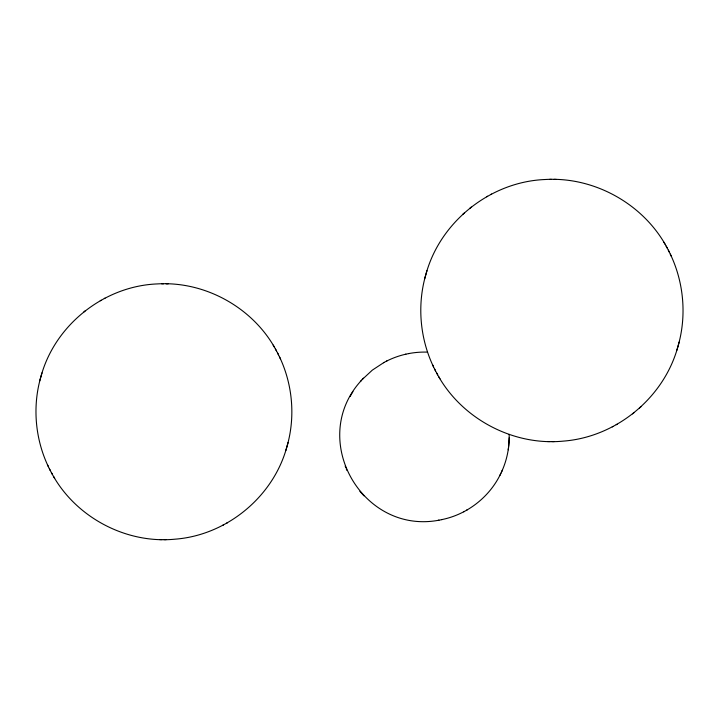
<?xml version="1.0" encoding="UTF-8"?>
<svg xmlns="http://www.w3.org/2000/svg" width="719" height="719" viewBox="0 0 719 719"><rect width="100%" height="100%" fill="white"/><g stroke="black" fill="none" stroke-linecap="round" stroke-linejoin="round"><path stroke-width="1.08" d="M509.088 441.062C508.585 451.874 505.942 462.596 501.332 472.392M509.124 440.504L509.196 434.348M509.25 437.709L508.63 446.544M508.243 449.824L508.567 447.146M40.767 377.178C31.483 409.471 35.833 445.394 52.505 474.567M287.052 446.238C296.336 413.937 291.977 378.014 275.314 348.841M425.702 275.089C416.193 308.19 420.651 345.003 437.736 374.905M678.116 345.866C687.634 312.765 683.167 275.952 666.082 246.051M40.938 376.594C54.77 325.069 103.967 286.045 157.218 283.924C205.454 280.949 253.843 308.074 276.438 350.8M51.382 472.608C74.65 516.709 125.448 544.049 175.085 539.178C226.674 535.233 273.4 496.82 286.881 446.823M425.882 274.487C440.055 221.686 490.484 181.691 545.056 179.516C594.487 176.47 644.089 204.268 667.241 248.055M436.586 372.9C460.439 418.099 512.494 446.113 563.363 441.115C616.237 437.08 664.122 397.715 677.945 346.468M39.698 380.971L41.981 372.891M285.838 450.516L288.121 442.437M424.605 278.981L426.951 270.695M676.876 350.261L679.212 341.974M441.619 519.639C467.143 514.57 489.81 496.937 500.864 473.363M499.885 475.448L502.356 470.217M361.576 380.234C306.662 439.345 363.329 537.506 442.167 519.531M350.09 396.502L351.232 394.551M351.843 393.5L352.93 391.639M362.34 379.398L372.334 370.123L384.054 362.421M360.381 381.546L363.454 378.158M83.826 311.992L85.228 310.806M462.676 214.388L464.411 212.914M469.84 208.285L471.278 207.063M632.54 413.892L633.978 412.67M639.416 408.041L641.15 406.568M386.525 361.136C399.063 354.773 413.227 351.672 427.275 352.121M100.256 300.731L101.163 300.236M486.682 196.745L487.608 196.242M226.647 523.171L227.555 522.677M616.21 424.713L617.145 424.21M466.532 510.238L467.152 509.906M104.3 298.529L105.019 298.133M490.816 194.481L491.562 194.085M222.791 525.274L223.51 524.888M612.264 426.87L613.001 426.475M463.692 511.811L464.168 511.551M383.506 362.718L386.939 360.911M408.608 353.613L409.237 353.487M438.275 520.268L438.967 520.134M405.426 354.278L405.893 354.188M554.142 179.408L556.29 179.426M166.08 283.816L168.174 283.834M547.536 441.529L549.684 441.547M159.636 539.574L161.73 539.592M549.622 179.373L551.572 179.399M161.667 283.78L163.573 283.807M552.255 441.556L554.205 441.583M164.238 539.601L166.143 539.627M359.877 491.329L361.756 493.405M362.124 493.809L363.976 495.849M663.871 242.195L665.012 244.19M438.806 376.765L439.956 378.76M273.148 345.084L274.263 347.025M53.548 476.382L54.662 478.324M668.319 250.095L669.326 252.162M670.27 254.122L671.285 256.198M432.541 364.758L433.548 366.834M434.492 368.793L435.498 370.86M277.489 352.786L278.478 354.809M279.394 356.714L280.383 358.736M47.427 464.672L48.416 466.694M49.332 468.599L50.321 470.621M345.183 466.119L345.812 467.665M346.261 468.806L346.882 470.352"/></g></svg>
